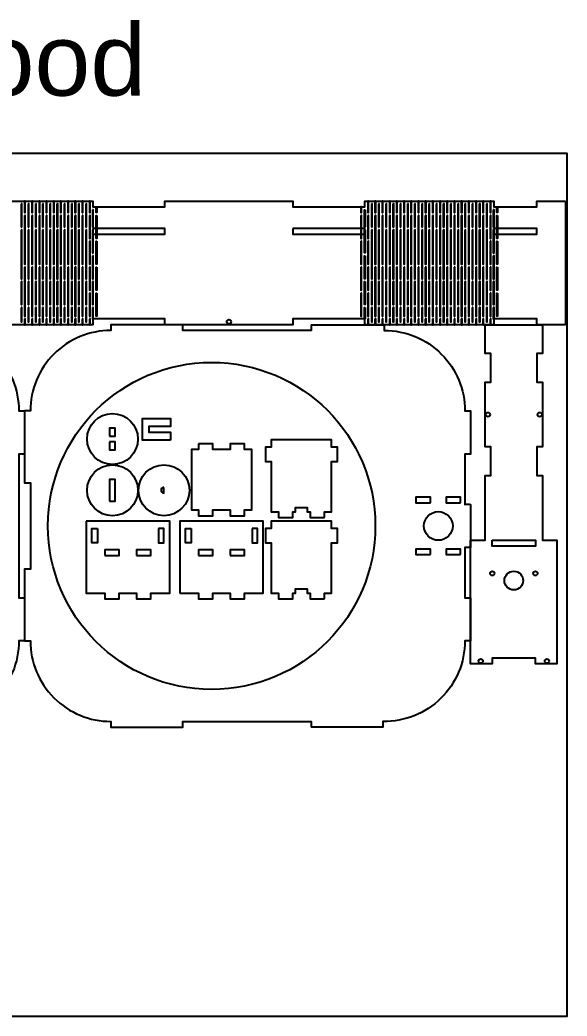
# Model space of a CAD drawing. Header units: millimetres. Extents: x 0 to 1680, y 0 to 693.
# Drawn here: x 620 to 1000, y 0 to 693 of the extents above; entities that cross this region are included whole.
import ezdxf

# ---------------------------------------------------------------- set-up
doc = ezdxf.new("R2010")
doc.units = ezdxf.units.MM
doc.header["$MEASUREMENT"] = 0
for name, color, linetype, true_color in [('bendigPattern', 4, 'Continuous', 0x00ffff), ('Cut', 1, 'Continuous', 0xff0000), ('innerCut', 7, 'Continuous', 0xffffff)]:
    doc.layers.add(name, color=color, linetype=linetype, true_color=true_color)

msp = doc.modelspace()

# ---------------------------------------------------------------- linework, layer by layer
at = {"layer": 'bendigPattern'}
for points in [[(620.5, 564.98), (620.5, 548.98), (621, 548.98), (621, 564.98)], [(623, 566.98), (623, 558.98), (623.5, 558.98), (623.5, 566.98)], [(625.5, 564.98), (625.5, 548.98), (626, 548.98), (626, 564.98)], [(628, 566.98), (628, 558.98), (628.5, 558.98), (628.5, 566.98)], [(630.5, 564.98), (630.5, 548.98), (631, 548.98), (631, 564.98)], [(633, 566.98), (633, 558.98), (633.5, 558.98), (633.5, 566.98)], [(635.5, 564.98), (635.5, 548.98), (636, 548.98), (636, 564.98)], [(638, 566.98), (638, 558.98), (638.5, 558.98), (638.5, 566.98)], [(640.5, 564.98), (640.5, 548.98), (641, 548.98), (641, 564.98)], [(643, 566.98), (643, 558.98), (643.5, 558.98), (643.5, 566.98)], [(645.5, 564.98), (645.5, 548.98), (646, 548.98), (646, 564.98)], [(648, 566.98), (648, 558.98), (648.5, 558.98), (648.5, 566.98)], [(650.5, 564.98), (650.5, 548.98), (651, 548.98), (651, 564.98)], [(653, 566.98), (653, 558.98), (653.5, 558.98), (653.5, 566.98)], [(655.5, 564.98), (655.5, 548.98), (656, 548.98), (656, 564.98)], [(658, 566.98), (658, 558.98), (658.5, 558.98), (658.5, 566.98)], [(660.5, 564.98), (660.5, 548.98), (661, 548.98), (661, 564.98)], [(663, 566.98), (663, 558.98), (663.5, 558.98), (663.5, 566.98)], [(665.5, 564.98), (665.5, 548.98), (666, 548.98), (666, 564.98)], [(668, 566.98), (668, 558.98), (668.5, 558.98), (668.5, 566.98)], [(673.25, 562.98), (673.25, 558.98), (672.75, 558.98), (672.75, 562.98)], [(856.75, 562.98), (856.75, 558.98), (857.25, 558.98), (857.25, 562.98)], [(861.5, 566.98), (861.5, 558.98), (862, 558.98), (862, 566.98)], [(864, 564.98), (864, 548.98), (864.5, 548.98), (864.5, 564.98)], [(866.5, 566.98), (866.5, 558.98), (867, 558.98), (867, 566.98)], [(869, 564.98), (869, 548.98), (869.5, 548.98), (869.5, 564.98)], [(871.5, 566.98), (871.5, 558.98), (872, 558.98), (872, 566.98)], [(874, 564.98), (874, 548.98), (874.5, 548.98), (874.5, 564.98)], [(876.5, 566.98), (876.5, 558.98), (877, 558.98), (877, 566.98)], [(879, 564.98), (879, 548.98), (879.5, 548.98), (879.5, 564.98)], [(881.5, 566.98), (881.5, 558.98), (882, 558.98), (882, 566.98)], [(884, 564.98), (884, 548.98), (884.5, 548.98), (884.5, 564.98)], [(886.5, 566.98), (886.5, 558.98), (887, 558.98), (887, 566.98)], [(889, 564.98), (889, 548.98), (889.5, 548.98), (889.5, 564.98)], [(891.5, 566.98), (891.5, 558.98), (892, 558.98), (892, 566.98)], [(894, 564.98), (894, 548.98), (894.5, 548.98), (894.5, 564.98)], [(896.5, 566.98), (896.5, 558.98), (897, 558.98), (897, 566.98)], [(899, 564.98), (899, 548.98), (899.5, 548.98), (899.5, 564.98)], [(901.5, 566.98), (901.5, 558.98), (902, 558.98), (902, 566.98)], [(904, 564.98), (904, 548.98), (904.5, 548.98), (904.5, 564.98)], [(906.5, 566.98), (906.5, 558.98), (907, 558.98), (907, 566.98)], [(909, 564.98), (909, 548.98), (909.5, 548.98), (909.5, 564.98)], [(911.5, 566.98), (911.5, 558.98), (912, 558.98), (912, 566.98)], [(914, 564.98), (914, 548.98), (914.5, 548.98), (914.5, 564.98)], [(916.5, 566.98), (916.5, 558.98), (917, 558.98), (917, 566.98)], [(919, 564.98), (919, 548.98), (919.5, 548.98), (919.5, 564.98)], [(921.5, 566.98), (921.5, 558.98), (922, 558.98), (922, 566.98)], [(924, 564.98), (924, 548.98), (924.5, 548.98), (924.5, 564.98)], [(926.5, 566.98), (926.5, 558.98), (927, 558.98), (927, 566.98)], [(929, 564.98), (929, 548.98), (929.5, 548.98), (929.5, 564.98)], [(931.5, 566.98), (931.5, 558.98), (932, 558.98), (932, 566.98)], [(934, 564.98), (934, 548.98), (934.5, 548.98), (934.5, 564.98)], [(936.5, 566.98), (936.5, 558.98), (937, 558.98), (937, 566.98)], [(939, 564.98), (939, 548.98), (939.5, 548.98), (939.5, 564.98)], [(941.5, 566.98), (941.5, 558.98), (942, 558.98), (942, 566.98)], [(944, 564.98), (944, 548.98), (944.5, 548.98), (944.5, 564.98)], [(946.5, 566.98), (946.5, 558.98), (947, 558.98), (947, 566.98)], [(951.75, 562.98), (951.75, 558.98), (951.25, 558.98), (951.25, 562.98)], [(623, 556.98), (623, 538.98), (623.5, 538.98), (623.5, 556.98)], [(628, 556.98), (628, 538.98), (628.5, 538.98), (628.5, 556.98)], [(633, 556.98), (633, 538.98), (633.5, 538.98), (633.5, 556.98)], [(638, 556.98), (638, 538.98), (638.5, 538.98), (638.5, 556.98)], [(643, 556.98), (643, 538.98), (643.5, 538.98), (643.5, 556.98)], [(648, 556.98), (648, 538.98), (648.5, 538.98), (648.5, 556.98)], [(653, 556.98), (653, 538.98), (653.5, 538.98), (653.5, 556.98)], [(658, 556.98), (658, 538.98), (658.5, 538.98), (658.5, 556.98)], [(663, 556.98), (663, 538.98), (663.5, 538.98), (663.5, 556.98)], [(668, 556.98), (668, 540.98), (668.5, 540.98), (668.5, 556.98)], [(670.25, 560.98), (670.25, 548.98), (670.75, 548.98), (670.75, 560.98)], [(673.25, 556.98), (673.25, 540.98), (672.75, 540.98), (672.75, 556.98)], [(856.75, 556.98), (856.75, 540.98), (857.25, 540.98), (857.25, 556.98)], [(859.75, 560.98), (859.75, 548.98), (859.25, 548.98), (859.25, 560.98)], [(861.5, 556.98), (861.5, 540.98), (862, 540.98), (862, 556.98)], [(866.5, 556.98), (866.5, 538.98), (867, 538.98), (867, 556.98)], [(871.5, 556.98), (871.5, 538.98), (872, 538.98), (872, 556.98)], [(876.5, 556.98), (876.5, 538.98), (877, 538.98), (877, 556.98)], [(881.5, 556.98), (881.5, 538.98), (882, 538.98), (882, 556.98)], [(886.5, 556.98), (886.5, 538.98), (887, 538.98), (887, 556.98)], [(891.5, 556.98), (891.5, 538.98), (892, 538.98), (892, 556.98)], [(896.5, 556.98), (896.5, 538.98), (897, 538.98), (897, 556.98)], [(901.5, 556.98), (901.5, 538.98), (902, 538.98), (902, 556.98)], [(906.5, 556.98), (906.5, 538.98), (907, 538.98), (907, 556.98)], [(911.5, 556.98), (911.5, 538.98), (912, 538.98), (912, 556.98)], [(916.5, 556.98), (916.5, 538.98), (917, 538.98), (917, 556.98)], [(921.5, 556.98), (921.5, 538.98), (922, 538.98), (922, 556.98)], [(926.5, 556.98), (926.5, 538.98), (927, 538.98), (927, 556.98)], [(931.5, 556.98), (931.5, 538.98), (932, 538.98), (932, 556.98)], [(936.5, 556.98), (936.5, 538.98), (937, 538.98), (937, 556.98)], [(941.5, 556.98), (941.5, 538.98), (942, 538.98), (942, 556.98)], [(946.5, 556.98), (946.5, 540.98), (947, 540.98), (947, 556.98)], [(948.75, 560.98), (948.75, 548.98), (949.25, 548.98), (949.25, 560.98)], [(951.75, 556.98), (951.75, 540.98), (951.25, 540.98), (951.25, 556.98)], [(620.5, 546.98), (620.5, 530.98), (621, 530.98), (621, 546.98)], [(625.5, 546.98), (625.5, 530.98), (626, 530.98), (626, 546.98)], [(630.5, 546.98), (630.5, 530.98), (631, 530.98), (631, 546.98)], [(635.5, 546.98), (635.5, 530.98), (636, 530.98), (636, 546.98)], [(640.5, 546.98), (640.5, 530.98), (641, 530.98), (641, 546.98)], [(645.5, 546.98), (645.5, 530.98), (646, 530.98), (646, 546.98)], [(650.5, 546.98), (650.5, 530.98), (651, 530.98), (651, 546.98)], [(655.5, 546.98), (655.5, 530.98), (656, 530.98), (656, 546.98)], [(660.5, 546.98), (660.5, 530.98), (661, 530.98), (661, 546.98)], [(665.5, 546.98), (665.5, 530.98), (666, 530.98), (666, 546.98)], [(670.25, 546.98), (670.25, 530.98), (670.75, 530.98), (670.75, 546.98)], [(859.75, 546.98), (859.75, 530.98), (859.25, 530.98), (859.25, 546.98)], [(864, 546.98), (864, 530.98), (864.5, 530.98), (864.5, 546.98)], [(869, 546.98), (869, 530.98), (869.5, 530.98), (869.5, 546.98)], [(874, 546.98), (874, 530.98), (874.5, 530.98), (874.5, 546.98)], [(879, 546.98), (879, 530.98), (879.5, 530.98), (879.5, 546.98)], [(884, 546.98), (884, 530.98), (884.5, 530.98), (884.5, 546.98)], [(889, 546.98), (889, 530.98), (889.5, 530.98), (889.5, 546.98)], [(894, 546.98), (894, 530.98), (894.5, 530.98), (894.5, 546.98)], [(899, 546.98), (899, 530.98), (899.5, 530.98), (899.5, 546.98)], [(904, 546.98), (904, 530.98), (904.5, 530.98), (904.5, 546.98)], [(909, 546.98), (909, 530.98), (909.5, 530.98), (909.5, 546.98)], [(914, 546.98), (914, 530.98), (914.5, 530.98), (914.5, 546.98)], [(919, 546.98), (919, 530.98), (919.5, 530.98), (919.5, 546.98)], [(924, 546.98), (924, 530.98), (924.5, 530.98), (924.5, 546.98)], [(929, 546.98), (929, 530.98), (929.5, 530.98), (929.5, 546.98)], [(934, 546.98), (934, 530.98), (934.5, 530.98), (934.5, 546.98)], [(939, 546.98), (939, 530.98), (939.5, 530.98), (939.5, 546.98)], [(944, 546.98), (944, 530.98), (944.5, 530.98), (944.5, 546.98)], [(948.75, 546.98), (948.75, 530.98), (949.25, 530.98), (949.25, 546.98)], [(623, 538.98), (623, 522.98), (623.5, 522.98), (623.5, 538.98)], [(628, 538.98), (628, 522.98), (628.5, 522.98), (628.5, 538.98)], [(633, 538.98), (633, 522.98), (633.5, 522.98), (633.5, 538.98)], [(638, 538.98), (638, 522.98), (638.5, 522.98), (638.5, 538.98)], [(643, 538.98), (643, 522.98), (643.5, 522.98), (643.5, 538.98)], [(648, 538.98), (648, 522.98), (648.5, 522.98), (648.5, 538.98)], [(653, 538.98), (653, 522.98), (653.5, 522.98), (653.5, 538.98)], [(658, 538.98), (658, 522.98), (658.5, 522.98), (658.5, 538.98)], [(663, 538.98), (663, 522.98), (663.5, 522.98), (663.5, 538.98)], [(668, 538.98), (668, 522.98), (668.5, 522.98), (668.5, 538.98)], [(673.25, 538.98), (673.25, 522.98), (672.75, 522.98), (672.75, 538.98)], [(856.75, 538.98), (856.75, 522.98), (857.25, 522.98), (857.25, 538.98)], [(861.5, 538.98), (861.5, 522.98), (862, 522.98), (862, 538.98)], [(866.5, 538.98), (866.5, 522.98), (867, 522.98), (867, 538.98)], [(871.5, 538.98), (871.5, 522.98), (872, 522.98), (872, 538.98)], [(876.5, 538.98), (876.5, 522.98), (877, 522.98), (877, 538.98)], [(881.5, 538.98), (881.5, 522.98), (882, 522.98), (882, 538.98)], [(886.5, 538.98), (886.5, 522.98), (887, 522.98), (887, 538.98)], [(891.5, 538.98), (891.5, 522.98), (892, 522.98), (892, 538.98)], [(896.5, 538.98), (896.5, 522.98), (897, 522.98), (897, 538.98)], [(901.5, 538.98), (901.5, 522.98), (902, 522.98), (902, 538.98)], [(906.5, 538.98), (906.5, 522.98), (907, 522.98), (907, 538.98)], [(911.5, 538.98), (911.5, 522.98), (912, 522.98), (912, 538.98)], [(916.5, 538.98), (916.5, 522.98), (917, 522.98), (917, 538.98)], [(921.5, 538.98), (921.5, 522.98), (922, 522.98), (922, 538.98)], [(926.5, 538.98), (926.5, 522.98), (927, 522.98), (927, 538.98)], [(931.5, 538.98), (931.5, 522.98), (932, 522.98), (932, 538.98)], [(936.5, 538.98), (936.5, 522.98), (937, 522.98), (937, 538.98)], [(941.5, 538.98), (941.5, 522.98), (942, 522.98), (942, 538.98)], [(946.5, 538.98), (946.5, 522.98), (947, 522.98), (947, 538.98)], [(951.75, 538.98), (951.75, 522.98), (951.25, 522.98), (951.25, 538.98)], [(620.5, 530.98), (620.5, 512.98), (621, 512.98), (621, 530.98)], [(625.5, 530.98), (625.5, 512.98), (626, 512.98), (626, 530.98)], [(630.5, 530.98), (630.5, 512.98), (631, 512.98), (631, 530.98)], [(635.5, 530.98), (635.5, 512.98), (636, 512.98), (636, 530.98)], [(640.5, 530.98), (640.5, 512.98), (641, 512.98), (641, 530.98)], [(645.5, 530.98), (645.5, 512.98), (646, 512.98), (646, 530.98)], [(650.5, 530.98), (650.5, 512.98), (651, 512.98), (651, 530.98)], [(655.5, 530.98), (655.5, 512.98), (656, 512.98), (656, 530.98)], [(660.5, 530.98), (660.5, 512.98), (661, 512.98), (661, 530.98)], [(665.5, 530.98), (665.5, 512.98), (666, 512.98), (666, 530.98)], [(670.25, 528.98), (670.25, 512.98), (670.75, 512.98), (670.75, 528.98)], [(859.75, 528.98), (859.75, 512.98), (859.25, 512.98), (859.25, 528.98)], [(864, 530.98), (864, 512.98), (864.5, 512.98), (864.5, 530.98)], [(869, 530.98), (869, 512.98), (869.5, 512.98), (869.5, 530.98)], [(874, 530.98), (874, 512.98), (874.5, 512.98), (874.5, 530.98)], [(879, 530.98), (879, 512.98), (879.5, 512.98), (879.5, 530.98)], [(884, 530.98), (884, 512.98), (884.5, 512.98), (884.5, 530.98)], [(889, 530.98), (889, 512.98), (889.5, 512.98), (889.5, 530.98)], [(894, 530.98), (894, 512.98), (894.5, 512.98), (894.5, 530.98)], [(899, 530.98), (899, 512.98), (899.5, 512.98), (899.5, 530.98)], [(904, 530.98), (904, 512.98), (904.5, 512.98), (904.5, 530.98)], [(909, 530.98), (909, 512.98), (909.5, 512.98), (909.5, 530.98)], [(914, 530.98), (914, 512.98), (914.5, 512.98), (914.5, 530.98)], [(919, 530.98), (919, 512.98), (919.5, 512.98), (919.5, 530.98)], [(924, 530.98), (924, 512.98), (924.5, 512.98), (924.5, 530.98)], [(929, 530.98), (929, 512.98), (929.5, 512.98), (929.5, 530.98)], [(934, 530.98), (934, 512.98), (934.5, 512.98), (934.5, 530.98)], [(939, 530.98), (939, 512.98), (939.5, 512.98), (939.5, 530.98)], [(944, 530.98), (944, 512.98), (944.5, 512.98), (944.5, 530.98)], [(948.75, 528.98), (948.75, 512.98), (949.25, 512.98), (949.25, 528.98)], [(623, 520.98), (623, 502.98), (623.5, 502.98), (623.5, 520.98)], [(628, 520.98), (628, 502.98), (628.5, 502.98), (628.5, 520.98)], [(633, 520.98), (633, 502.98), (633.5, 502.98), (633.5, 520.98)], [(638, 520.98), (638, 502.98), (638.5, 502.98), (638.5, 520.98)], [(643, 520.98), (643, 502.98), (643.5, 502.98), (643.5, 520.98)], [(648, 520.98), (648, 502.98), (648.5, 502.98), (648.5, 520.98)], [(653, 520.98), (653, 502.98), (653.5, 502.98), (653.5, 520.98)], [(658, 520.98), (658, 502.98), (658.5, 502.98), (658.5, 520.98)], [(663, 520.98), (663, 502.98), (663.5, 502.98), (663.5, 520.98)], [(668, 520.98), (668, 504.98), (668.5, 504.98), (668.5, 520.98)], [(673.25, 520.98), (673.25, 504.98), (672.75, 504.98), (672.75, 520.98)], [(856.75, 520.98), (856.75, 504.98), (857.25, 504.98), (857.25, 520.98)], [(861.5, 520.98), (861.5, 504.98), (862, 504.98), (862, 520.98)], [(866.5, 520.98), (866.5, 502.98), (867, 502.98), (867, 520.98)], [(871.5, 520.98), (871.5, 502.98), (872, 502.98), (872, 520.98)], [(876.5, 520.98), (876.5, 502.98), (877, 502.98), (877, 520.98)], [(881.5, 520.98), (881.5, 502.98), (882, 502.98), (882, 520.98)], [(886.5, 520.98), (886.5, 502.98), (887, 502.98), (887, 520.98)], [(891.5, 520.98), (891.5, 502.98), (892, 502.98), (892, 520.98)], [(896.5, 520.98), (896.5, 502.98), (897, 502.98), (897, 520.98)], [(901.5, 520.98), (901.5, 502.98), (902, 502.98), (902, 520.98)], [(906.5, 520.98), (906.5, 502.98), (907, 502.98), (907, 520.98)], [(911.5, 520.98), (911.5, 502.98), (912, 502.98), (912, 520.98)], [(916.5, 520.98), (916.5, 502.98), (917, 502.98), (917, 520.98)], [(921.5, 520.98), (921.5, 502.98), (922, 502.98), (922, 520.98)], [(926.5, 520.98), (926.5, 502.98), (927, 502.98), (927, 520.98)], [(931.5, 520.98), (931.5, 502.98), (932, 502.98), (932, 520.98)], [(936.5, 520.98), (936.5, 502.98), (937, 502.98), (937, 520.98)], [(941.5, 520.98), (941.5, 502.98), (942, 502.98), (942, 520.98)], [(946.5, 520.98), (946.5, 504.98), (947, 504.98), (947, 520.98)], [(951.75, 520.98), (951.75, 504.98), (951.25, 504.98), (951.25, 520.98)], [(620.5, 510.98), (620.5, 494.98), (621, 494.98), (621, 510.98)], [(625.5, 510.98), (625.5, 494.98), (626, 494.98), (626, 510.98)], [(630.5, 510.98), (630.5, 494.98), (631, 494.98), (631, 510.98)], [(635.5, 510.98), (635.5, 494.98), (636, 494.98), (636, 510.98)], [(640.5, 510.98), (640.5, 494.98), (641, 494.98), (641, 510.98)], [(645.5, 510.98), (645.5, 494.98), (646, 494.98), (646, 510.98)], [(650.5, 510.98), (650.5, 494.98), (651, 494.98), (651, 510.98)], [(655.5, 510.98), (655.5, 494.98), (656, 494.98), (656, 510.98)], [(660.5, 510.98), (660.5, 494.98), (661, 494.98), (661, 510.98)], [(665.5, 510.98), (665.5, 494.98), (666, 494.98), (666, 510.98)], [(670.25, 510.98), (670.25, 494.98), (670.75, 494.98), (670.75, 510.98)], [(859.75, 510.98), (859.75, 494.98), (859.25, 494.98), (859.25, 510.98)], [(864, 510.98), (864, 494.98), (864.5, 494.98), (864.5, 510.98)], [(869, 510.98), (869, 494.98), (869.5, 494.98), (869.5, 510.98)], [(874, 510.98), (874, 494.98), (874.5, 494.98), (874.5, 510.98)], [(879, 510.98), (879, 494.98), (879.5, 494.98), (879.5, 510.98)], [(884, 510.98), (884, 494.98), (884.5, 494.98), (884.5, 510.98)], [(889, 510.98), (889, 494.98), (889.5, 494.98), (889.5, 510.98)], [(894, 510.98), (894, 494.98), (894.5, 494.98), (894.5, 510.98)], [(899, 510.98), (899, 494.98), (899.5, 494.98), (899.5, 510.98)], [(904, 510.98), (904, 494.98), (904.5, 494.98), (904.5, 510.98)], [(909, 510.98), (909, 494.98), (909.5, 494.98), (909.5, 510.98)], [(914, 510.98), (914, 494.98), (914.5, 494.98), (914.5, 510.98)], [(919, 510.98), (919, 494.98), (919.5, 494.98), (919.5, 510.98)], [(924, 510.98), (924, 494.98), (924.5, 494.98), (924.5, 510.98)], [(929, 510.98), (929, 494.98), (929.5, 494.98), (929.5, 510.98)], [(934, 510.98), (934, 494.98), (934.5, 494.98), (934.5, 510.98)], [(939, 510.98), (939, 494.98), (939.5, 494.98), (939.5, 510.98)], [(944, 510.98), (944, 494.98), (944.5, 494.98), (944.5, 510.98)], [(948.75, 510.98), (948.75, 494.98), (949.25, 494.98), (949.25, 510.98)], [(623, 502.98), (623, 486.98), (623.5, 486.98), (623.5, 502.98)], [(628, 502.98), (628, 486.98), (628.5, 486.98), (628.5, 502.98)], [(633, 502.98), (633, 486.98), (633.5, 486.98), (633.5, 502.98)], [(638, 502.98), (638, 486.98), (638.5, 486.98), (638.5, 502.98)], [(643, 502.98), (643, 486.98), (643.5, 486.98), (643.5, 502.98)], [(648, 502.98), (648, 486.98), (648.5, 486.98), (648.5, 502.98)], [(653, 502.98), (653, 486.98), (653.5, 486.98), (653.5, 502.98)], [(658, 502.98), (658, 486.98), (658.5, 486.98), (658.5, 502.98)], [(663, 502.98), (663, 486.98), (663.5, 486.98), (663.5, 502.98)], [(668, 502.98), (668, 486.98), (668.5, 486.98), (668.5, 502.98)], [(673.25, 502.98), (673.25, 486.98), (672.75, 486.98), (672.75, 502.98)], [(856.75, 502.98), (856.75, 486.98), (857.25, 486.98), (857.25, 502.98)], [(861.5, 502.98), (861.5, 486.98), (862, 486.98), (862, 502.98)], [(866.5, 502.98), (866.5, 486.98), (867, 486.98), (867, 502.98)], [(871.5, 502.98), (871.5, 486.98), (872, 486.98), (872, 502.98)], [(876.5, 502.98), (876.5, 486.98), (877, 486.98), (877, 502.98)], [(881.5, 502.98), (881.5, 486.98), (882, 486.98), (882, 502.98)], [(886.5, 502.98), (886.5, 486.98), (887, 486.98), (887, 502.98)], [(891.5, 502.98), (891.5, 486.98), (892, 486.98), (892, 502.98)], [(896.5, 502.98), (896.5, 486.98), (897, 486.98), (897, 502.98)], [(901.5, 502.98), (901.5, 486.98), (902, 486.98), (902, 502.98)], [(906.5, 502.98), (906.5, 486.98), (907, 486.98), (907, 502.98)], [(911.5, 502.98), (911.5, 486.98), (912, 486.98), (912, 502.98)], [(916.5, 502.98), (916.5, 486.98), (917, 486.98), (917, 502.98)], [(921.5, 502.98), (921.5, 486.98), (922, 486.98), (922, 502.98)], [(926.5, 502.98), (926.5, 486.98), (927, 486.98), (927, 502.98)], [(931.5, 502.98), (931.5, 486.98), (932, 486.98), (932, 502.98)], [(936.5, 502.98), (936.5, 486.98), (937, 486.98), (937, 502.98)], [(941.5, 502.98), (941.5, 486.98), (942, 486.98), (942, 502.98)], [(946.5, 502.98), (946.5, 486.98), (947, 486.98), (947, 502.98)], [(951.75, 502.98), (951.75, 486.98), (951.25, 486.98), (951.25, 502.98)], [(620.5, 492.98), (620.5, 482.98), (621, 482.98), (621, 492.98)], [(625.5, 492.98), (625.5, 482.98), (626, 482.98), (626, 492.98)], [(630.5, 492.98), (630.5, 482.98), (631, 482.98), (631, 492.98)], [(635.5, 492.98), (635.5, 482.98), (636, 482.98), (636, 492.98)], [(640.5, 492.98), (640.5, 482.98), (641, 482.98), (641, 492.98)], [(645.5, 492.98), (645.5, 482.98), (646, 482.98), (646, 492.98)], [(650.5, 492.98), (650.5, 482.98), (651, 482.98), (651, 492.98)], [(655.5, 492.98), (655.5, 482.98), (656, 482.98), (656, 492.98)], [(660.5, 492.98), (660.5, 482.98), (661, 482.98), (661, 492.98)], [(665.5, 492.98), (665.5, 482.98), (666, 482.98), (666, 492.98)], [(670.25, 492.98), (670.25, 484.98), (670.75, 484.98), (670.75, 492.98)], [(859.75, 492.98), (859.75, 484.98), (859.25, 484.98), (859.25, 492.98)], [(864, 492.98), (864, 482.98), (864.5, 482.98), (864.5, 492.98)], [(869, 492.98), (869, 482.98), (869.5, 482.98), (869.5, 492.98)], [(874, 492.98), (874, 482.98), (874.5, 482.98), (874.5, 492.98)], [(879, 492.98), (879, 482.98), (879.5, 482.98), (879.5, 492.98)], [(884, 492.98), (884, 482.98), (884.5, 482.98), (884.5, 492.98)], [(889, 492.98), (889, 482.98), (889.5, 482.98), (889.5, 492.98)], [(894, 492.98), (894, 482.98), (894.5, 482.98), (894.5, 492.98)], [(899, 492.98), (899, 482.98), (899.5, 482.98), (899.5, 492.98)], [(904, 492.98), (904, 482.98), (904.5, 482.98), (904.5, 492.98)], [(909, 492.98), (909, 482.98), (909.5, 482.98), (909.5, 492.98)], [(914, 492.98), (914, 482.98), (914.5, 482.98), (914.5, 492.98)], [(919, 492.98), (919, 482.98), (919.5, 482.98), (919.5, 492.98)], [(924, 492.98), (924, 482.98), (924.5, 482.98), (924.5, 492.98)], [(929, 492.98), (929, 482.98), (929.5, 482.98), (929.5, 492.98)], [(934, 492.98), (934, 482.98), (934.5, 482.98), (934.5, 492.98)], [(939, 492.98), (939, 482.98), (939.5, 482.98), (939.5, 492.98)], [(944, 492.98), (944, 482.98), (944.5, 482.98), (944.5, 492.98)], [(948.75, 492.98), (948.75, 484.98), (949.25, 484.98), (949.25, 492.98)], [(623, 484.98), (623, 480.98), (623.5, 480.98), (623.5, 484.98)], [(628, 484.98), (628, 480.98), (628.5, 480.98), (628.5, 484.98)], [(633, 484.98), (633, 480.98), (633.5, 480.98), (633.5, 484.98)], [(638, 484.98), (638, 480.98), (638.5, 480.98), (638.5, 484.98)], [(643, 484.98), (643, 480.98), (643.5, 480.98), (643.5, 484.98)], [(648, 484.98), (648, 480.98), (648.5, 480.98), (648.5, 484.98)], [(653, 484.98), (653, 480.98), (653.5, 480.98), (653.5, 484.98)], [(658, 484.98), (658, 480.98), (658.5, 480.98), (658.5, 484.98)], [(663, 484.98), (663, 480.98), (663.5, 480.98), (663.5, 484.98)], [(668, 484.98), (668, 480.98), (668.5, 480.98), (668.5, 484.98)], [(861.5, 484.98), (861.5, 480.98), (862, 480.98), (862, 484.98)], [(866.5, 484.98), (866.5, 480.98), (867, 480.98), (867, 484.98)], [(871.5, 484.98), (871.5, 480.98), (872, 480.98), (872, 484.98)], [(876.5, 484.98), (876.5, 480.98), (877, 480.98), (877, 484.98)], [(881.5, 484.98), (881.5, 480.98), (882, 480.98), (882, 484.98)], [(886.5, 484.98), (886.5, 480.98), (887, 480.98), (887, 484.98)], [(891.5, 484.98), (891.5, 480.98), (892, 480.98), (892, 484.98)], [(896.5, 484.98), (896.5, 480.98), (897, 480.98), (897, 484.98)], [(901.5, 484.98), (901.5, 480.98), (902, 480.98), (902, 484.98)], [(906.5, 484.98), (906.5, 480.98), (907, 480.98), (907, 484.98)], [(911.5, 484.98), (911.5, 480.98), (912, 480.98), (912, 484.98)], [(916.5, 484.98), (916.5, 480.98), (917, 480.98), (917, 484.98)], [(921.5, 484.98), (921.5, 480.98), (922, 480.98), (922, 484.98)], [(926.5, 484.98), (926.5, 480.98), (927, 480.98), (927, 484.98)], [(931.5, 484.98), (931.5, 480.98), (932, 480.98), (932, 484.98)], [(936.5, 484.98), (936.5, 480.98), (937, 480.98), (937, 484.98)], [(941.5, 484.98), (941.5, 480.98), (942, 480.98), (942, 484.98)], [(946.5, 484.98), (946.5, 480.98), (947, 480.98), (947, 484.98)]]:
    msp.add_lwpolyline(points, close=True, dxfattribs=at)
at = {"layer": 'Cut'}
for p, q in [((999, 566.98), (999, 480.98)), ((872, 200.98), (822.07, 200.98))]:
    msp.add_line(p, q, dxfattribs=at)
for points in [[(581, 566.98), (670.5, 566.98), (670.5, 562.98), (720.44, 562.98), (720.44, 566.99), (809.5, 566.98), (809.5, 562.98), (859.5, 562.98), (859.5, 566.98), (949, 566.98), (949, 562.98), (979, 562.98), (979, 566.98), (999, 566.98)], [(999, 480.98), (979, 480.98), (979, 484.98), (949, 484.98), (949, 480.98), (859.5, 480.98), (859.5, 484.98), (809.5, 484.98), (809.5, 480.98), (720.44, 480.97), (720.44, 484.98), (670.5, 484.98), (670.5, 480.98), (581, 480.98)]]:
    msp.add_lwpolyline(points, dxfattribs=at)
for points in [[(512.07, 480.98), (563, 480.98), (563, 476.98, -0.414214), (619, 420.98), (623, 420.98), (623, 390.98), (619, 390.98), (619, 290.98), (623, 290.98), (623, 260.98), (619, 260.98, -0.419104), (562.07, 204.99), (562.07, 200.99, -0.000278), (562, 200.99)], [(822.07, 480.97), (822.07, 476.97), (733, 476.98), (733, 480.98), (683, 480.98), (683, 476.98, 0.414214), (627, 420.98), (623, 420.98), (623, 370.98), (627, 370.98), (627, 310.98), (623, 310.98), (623, 260.98), (627, 260.98, 0.414214), (683, 204.98), (683, 200.98), (733, 200.98), (733, 204.98), (822.07, 204.99), (822.07, 200.99)], [(822.07, 480.98), (873, 480.98), (873, 476.98, -0.414214), (929, 420.98), (933, 420.98), (933, 390.98), (929, 390.98), (929, 355.98, -0.05), (933, 355.98), (933, 325.98, -0.05), (929, 325.98), (929, 290.98), (933, 290.98), (933, 260.98), (929, 260.98, -0.419104), (872.07, 204.99), (872.07, 200.99, -0.000278), (872, 200.99)]]:
    msp.add_lwpolyline(points, format="xyb", dxfattribs=at)
for points in [[(943, 480.98), (983, 480.98), (983, 460.98), (979, 460.98), (979, 440.98), (983, 440.98), (983, 395.98), (979, 395.98), (979, 375.98), (983, 375.98), (983, 330.98), (993, 330.98), (993, 244.98), (978, 244.98), (978, 248.98), (948, 248.98), (948, 244.98), (933, 244.98), (933, 330.98), (943, 330.98), (943, 375.98), (947, 375.98), (947, 395.98), (943, 395.98), (943, 440.98), (947, 440.98), (947, 460.98), (943, 460.98)], [(724.43, 400.75), (704.83, 400.75), (704.83, 415.75), (724.43, 415.75), (724.43, 410.25), (709.43, 410.25), (709.43, 406.25), (724.43, 406.25)], [(743.89, 398.11), (743.89, 394.11), (738.89, 394.11), (738.89, 352.11), (743.89, 352.11), (743.89, 348.11), (753.89, 348.11), (753.89, 352.11), (765.89, 352.11), (765.89, 348.11), (775.89, 348.11), (775.89, 352.11), (780.89, 352.11), (780.89, 394.11), (775.89, 394.11), (775.89, 398.11), (765.89, 398.11), (765.89, 394.11), (753.89, 394.11), (753.89, 398.11)], [(831.38, 346.87), (831.38, 350.87), (836.38, 350.87), (836.38, 385.87), (840.38, 385.87), (840.38, 395.87), (836.38, 395.87), (836.38, 400.87), (794.38, 400.87), (794.38, 395.87), (790.38, 395.87), (790.38, 385.87), (794.38, 385.87), (794.38, 350.87), (799.38, 350.87), (799.38, 346.87), (809.38, 346.87), (809.38, 350.87), (811.38, 350.87), (811.38, 353.87), (819.38, 353.87), (819.38, 350.87), (821.38, 350.87), (821.38, 346.87)], [(665.82, 344.29), (665.82, 294.29), (678.82, 294.29), (678.82, 290.29), (688.82, 290.29), (688.82, 294.29), (700.82, 294.29), (700.82, 290.29), (710.82, 290.29), (710.82, 294.29), (723.82, 294.29), (723.82, 344.29)], [(730.89, 294.29), (743.89, 294.29), (743.89, 290.29), (753.89, 290.29), (753.89, 294.29), (765.89, 294.29), (765.89, 290.29), (775.89, 290.29), (775.89, 294.29), (788.89, 294.29), (788.89, 344.29), (730.89, 344.29)], [(831.38, 290.29), (831.38, 294.29), (836.38, 294.29), (836.38, 329.29), (840.38, 329.29), (840.38, 339.29), (836.38, 339.29), (836.38, 344.29), (794.38, 344.29), (794.38, 339.29), (790.38, 339.29), (790.38, 329.29), (794.38, 329.29), (794.38, 294.29), (799.38, 294.29), (799.38, 290.29), (809.38, 290.29), (809.38, 294.29), (811.38, 294.29), (811.38, 297.29), (819.38, 297.29), (819.38, 294.29), (821.38, 294.29), (821.38, 290.29)]]:
    msp.add_lwpolyline(points, close=True, dxfattribs=at)
for centre, radius in [((753, 340.98), 113.75), ((684.05, 401.43), 17.68), ((684.05, 365.8), 17.68), ((719.85, 365.8), 17.68), ((948, 307.98), 1.5), ((978, 307.98), 1.5), ((940, 246.98), 1.5), ((986, 246.98), 1.5)]:
    msp.add_circle(centre, radius, dxfattribs=at)
at = {"layer": 'innerCut'}
for points in [[(0, 0), (1000, 0), (1000, 600), (0, 600)], [(670.45, 547.98), (670.45, 543.97), (720.49, 543.97), (720.49, 547.98)], [(809.45, 547.98), (809.45, 543.98), (859.55, 543.98), (859.55, 547.98)], [(948.95, 547.98), (948.95, 543.98), (979.05, 543.98), (979.05, 547.98)], [(682.05, 403.43), (686.05, 403.43), (686.05, 408.93), (682.05, 408.93)], [(682.05, 399.43), (682.05, 393.93), (686.05, 393.93), (686.05, 399.43)], [(682.05, 358.3), (686.05, 358.3), (686.05, 373.3), (682.05, 373.3)], [(905, 357.03), (905, 360.93), (895, 360.93), (895, 357.03)], [(926, 357.03), (926, 360.93), (916, 360.93), (916, 357.03)], [(673.65, 339.29), (673.65, 329.29), (669.82, 329.29), (669.82, 339.29)], [(715.99, 339.29), (715.99, 329.29), (719.82, 329.29), (719.82, 339.29)], [(738.72, 339.29), (738.72, 329.29), (734.89, 329.29), (734.89, 339.29)], [(781.06, 339.29), (781.06, 329.29), (784.89, 329.29), (784.89, 339.29)], [(948, 330.98), (978, 330.98), (978, 326.98), (948, 326.98)], [(678.82, 320.46), (688.82, 320.46), (688.82, 324.29), (678.82, 324.29)], [(700.82, 320.46), (710.82, 320.46), (710.82, 324.29), (700.82, 324.29)], [(743.89, 320.46), (753.89, 320.46), (753.89, 324.29), (743.89, 324.29)], [(765.89, 320.46), (775.89, 320.46), (775.89, 324.29), (765.89, 324.29)], [(905, 321.03), (905, 324.93), (895, 324.93), (895, 321.03)], [(926, 321.03), (926, 324.93), (916, 324.93), (916, 321.03)]]:
    msp.add_lwpolyline(points, close=True, dxfattribs=at)
msp.add_lwpolyline([(719.85, 367.8, 1), (719.85, 363.8)], format="xyb", close=True, dxfattribs=at)
for centre, radius in [((764.97, 482.98), 1.5), ((945, 418.48), 1.5), ((981, 418.48), 1.5), ((910.5, 340.98), 10), ((963, 302.98), 6.5)]:
    msp.add_circle(centre, radius, dxfattribs=at)

# ---------------------------------------------------------------- texts
at = {"layer": 'innerCut', "insert": (276.68, 625.26), "char_height": 50, "width": 472.2892, "attachment_point": 7, "line_spacing_factor": 0.963855}
msp.add_mtext('\\fArial;4mm plywood', dxfattribs=at)

doc.saveas('drawing.dxf')
